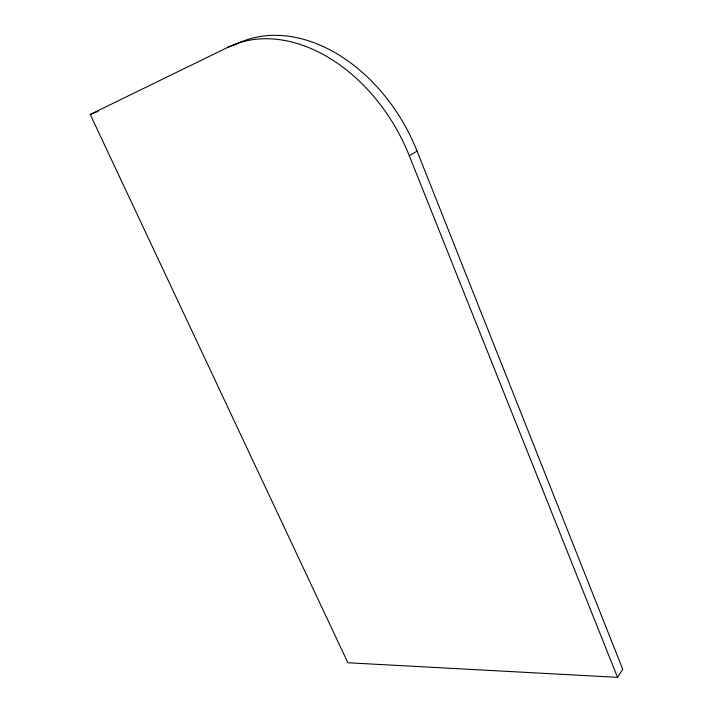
<?xml version="1.0" encoding="UTF-8"?>
<svg xmlns="http://www.w3.org/2000/svg" width="713" height="713" viewBox="0 0 713 713"><rect width="100%" height="100%" fill="white"/><g stroke="black" fill="none" stroke-linecap="round" stroke-linejoin="round"><path stroke-width="1.07" d="M617.529 677.35L622.77 669.329L417.078 151.147A155.782 112.957 62 0 0 236.885 43.849L228.026 47.236L90.23 114.463L347.873 662.76L617.529 677.35L409.28 155.701A157.047 113.019 61.8 0 0 228.026 47.236M409.28 155.701L417.078 151.147M232.884 45.792L236.885 43.849M90.23 114.463L98.029 111.38"/></g></svg>
